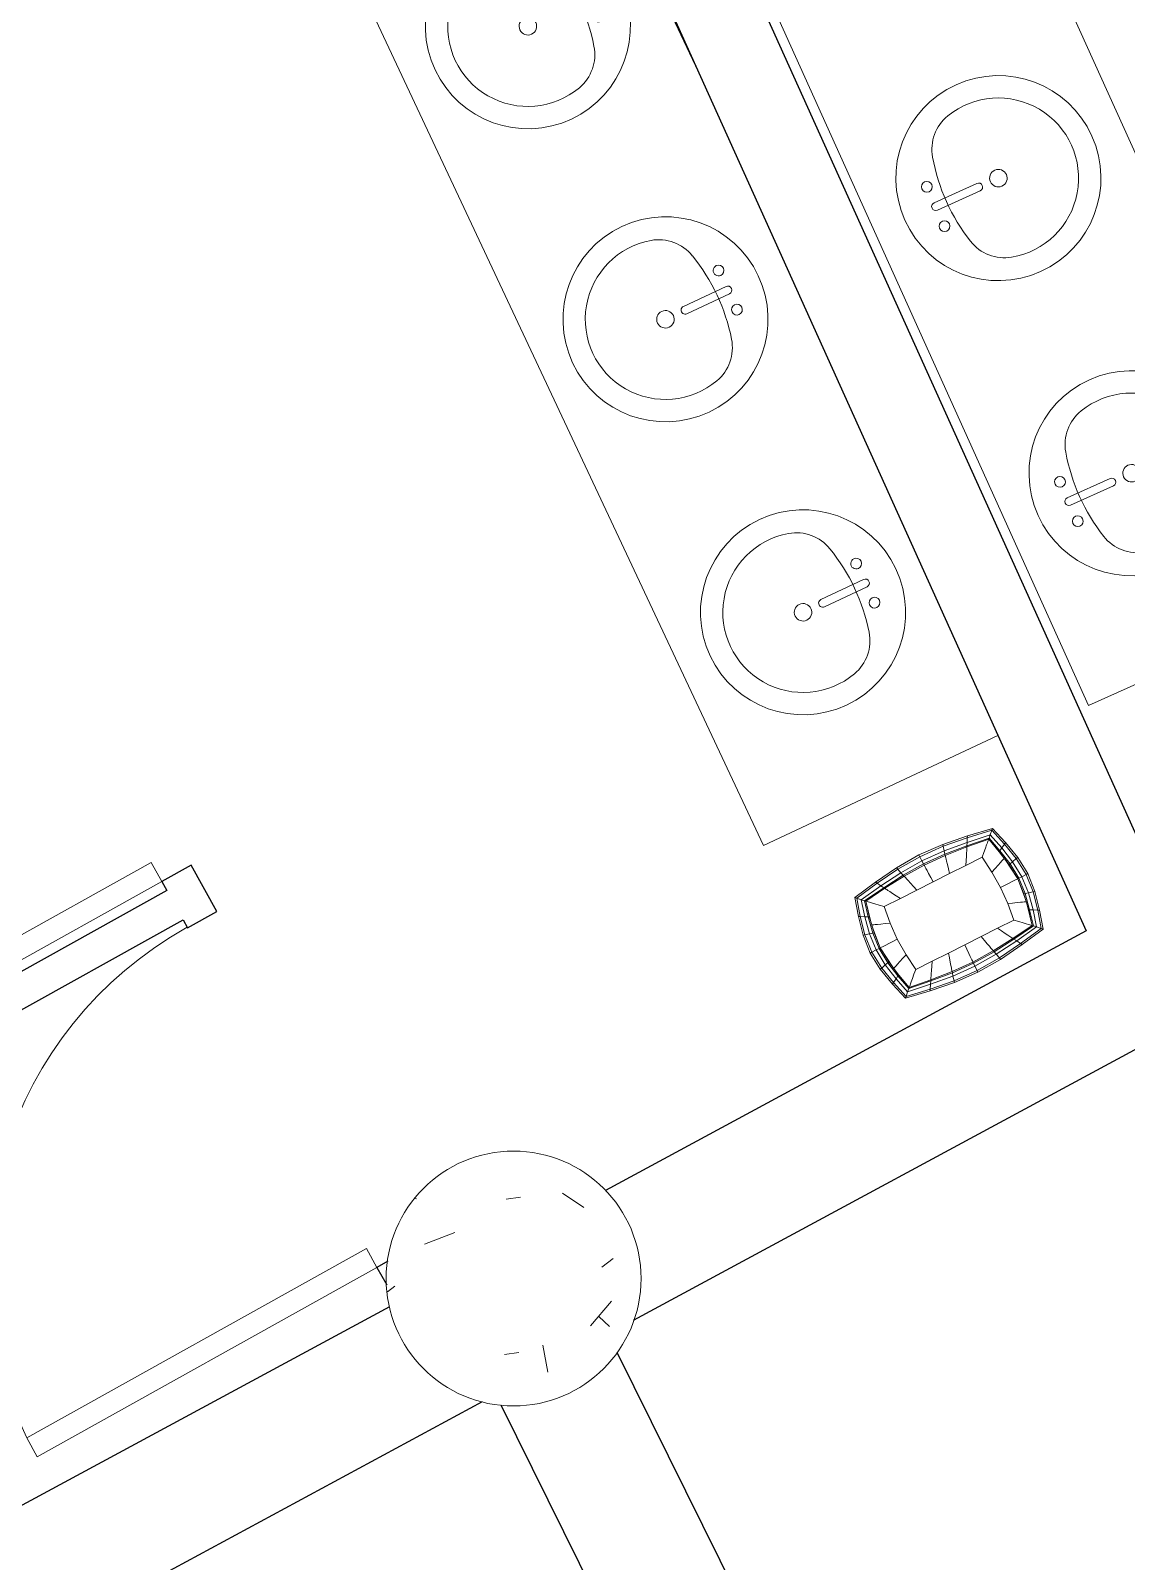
# Model space of a CAD drawing. Header units: metres. Extents: x -217 to -108, y -304 to -188.
# Drawn here: x -151.706 to -149.127, y -229.799 to -226.195 of the extents above; entities that cross this region are included whole.
import ezdxf

# ---------------------------------------------------------------- set-up
doc = ezdxf.new("R2010")
doc.units = ezdxf.units.M
for name, color, linetype, lineweight in [('A-DOOR', 31, 'Continuous', 9), ('A-FLOR', 192, 'Continuous', 9), ('A-WALL', 113, 'Continuous', 9), ('G-IMPT', 8, 'Continuous', 9), ('I-WALL', 2, 'Continuous', 9), ('P-SANR-FIXT', 6, 'Continuous', 9), ('Q-CASE', 31, 'Continuous', 9), ('Q-SPCQ', 91, 'Continuous', 9), ('S-COLS', 52, 'Continuous', 9)]:
    doc.layers.add(name, color=color, linetype=linetype, lineweight=lineweight)

# ---------------------------------------------------------------- blocks, each defined once
blk = doc.blocks.new('M_Simple-A ras - 0915 x 2134 mm-990989-Nivel 3')
at = {"layer": 'A-DOOR', "lineweight": 18}
for p, q in [((0.4065, -0.0395), (0.4065, -0.9548)), ((0.4575, -0.0395), (0.4065, -0.0395)), ((0.4575, -0.0395), (0.4575, -0.9548)), ((0.4575, -0.9548), (0.4065, -0.9548))]:
    blk.add_line(p, q, dxfattribs=at)
at = {"layer": 'A-DOOR'}
blk.add_arc((0.4575, -0.0395), 0.9167, 180, 266.8107, dxfattribs=at)
blk = doc.blocks.new('Wastebasket01 - 11ZWBK01_dwg-V81-Nivel 3')
at = {"layer": 'G-IMPT'}
for p, q in [((-0.1326, 0.1813), (-0.1433, 0.1207)), ((-0.1326, 0.1813), (-0.0892, 0.1939)), ((-0.1326, 0.1813), (-0.1294, 0.178)), ((-0.1326, 0.1813), (-0.1294, 0.178)), ((-0.1294, 0.178), (-0.087, 0.19)), ((-0.1294, 0.178), (-0.087, 0.19)), ((-0.1213, 0.17), (-0.0815, 0.1804)), ((-0.1213, 0.17), (-0.0815, 0.1804)), ((-0.0892, 0.1939), (-0.045, 0.2038)), ((-0.0892, 0.1939), (-0.087, 0.19)), ((-0.087, 0.19), (-0.0439, 0.1994)), ((-0.087, 0.19), (-0.0439, 0.1994)), ((-0.087, 0.19), (-0.0815, 0.1804)), ((-0.0815, 0.1804), (-0.0411, 0.1885)), ((-0.0815, 0.1804), (-0.0411, 0.1885)), ((-0.0777, 0.1735), (-0.0815, 0.1804)), ((-0.0777, 0.1735), (-0.0391, 0.1809)), ((-0.054, 0.1754), (0, 0.1811)), ((-0.045, 0.2038), (0, 0.2079)), ((-0.0439, 0.1994), (-0.045, 0.2038)), ((-0.0439, 0.1994), (0, 0.2033)), ((-0.0439, 0.1994), (0, 0.2033)), ((-0.0439, 0.1994), (-0.0411, 0.1885)), ((-0.0411, 0.1885), (0, 0.1919)), ((-0.0411, 0.1885), (0, 0.1919)), ((-0.0391, 0.1809), (-0.0411, 0.1885)), ((-0.0391, 0.1809), (0, 0.1839)), ((-0.0391, 0.1809), (-0.0384, 0.1782)), ((-0.0384, 0.1782), (0, 0.1811)), ((0.045, 0.2038), (0, 0.2079)), ((0, 0.2079), (0, 0.2033)), ((0, 0.2033), (0.0439, 0.1994)), ((0, 0.2033), (0, 0.1919)), ((0, 0.2033), (0.0439, 0.1994)), ((0.0411, 0.1885), (0, 0.1919)), ((0.0411, 0.1885), (0, 0.1919)), ((0, 0.1839), (0, 0.1919)), ((0, 0.1839), (0, 0.1811)), ((0, 0.1839), (0.0391, 0.1809)), ((0, 0.1811), (0.054, 0.1754)), ((0, 0.1795), (0, 0.1811)), ((0, 0.1811), (0.0384, 0.1782)), ((0.0384, 0.1782), (0.0391, 0.1809)), ((0.0411, 0.1885), (0.0391, 0.1809)), ((0.0391, 0.1809), (0.0777, 0.1735)), ((0.0411, 0.1885), (0.0439, 0.1994)), ((0.0411, 0.1885), (0.0815, 0.1804)), ((0.0411, 0.1885), (0.0815, 0.1804)), ((0.045, 0.2038), (0.0439, 0.1994)), ((0.0439, 0.1994), (0.087, 0.19)), ((0.0439, 0.1994), (0.087, 0.19)), ((0.045, 0.2038), (0.0892, 0.1939)), ((0.0815, 0.1804), (0.0777, 0.1735)), ((0.087, 0.19), (0.0815, 0.1804)), ((0.1213, 0.17), (0.0815, 0.1804)), ((0.0815, 0.1804), (0.1213, 0.17)), ((0.087, 0.19), (0.0892, 0.1939)), ((0.1294, 0.178), (0.087, 0.19)), ((0.087, 0.19), (0.1294, 0.178)), ((0.1326, 0.1813), (0.0892, 0.1939)), ((0.1326, 0.1813), (0.1294, 0.178)), ((0.1326, 0.1813), (0.1294, 0.178)), ((0.1326, 0.1813), (0.1433, 0.1207)), ((-0.1294, 0.178), (-0.1394, 0.1185)), ((-0.1294, 0.178), (-0.1394, 0.1185)), ((-0.1213, 0.17), (-0.1297, 0.1131)), ((-0.1213, 0.17), (-0.1297, 0.1131)), ((-0.1294, 0.178), (-0.1213, 0.17)), ((-0.1294, 0.178), (-0.1213, 0.17)), ((-0.1158, 0.1641), (-0.123, 0.1092)), ((-0.1213, 0.17), (-0.1158, 0.1641)), ((-0.1213, 0.17), (-0.1158, 0.1641)), ((-0.1139, 0.1621), (-0.1206, 0.1078)), ((-0.1139, 0.1621), (-0.1206, 0.1078)), ((-0.1158, 0.1641), (-0.0777, 0.1735)), ((-0.1139, 0.1621), (-0.1158, 0.1641)), ((-0.1139, 0.1621), (-0.1158, 0.1641)), ((-0.1139, 0.1621), (-0.0652, 0.1733)), ((-0.1139, 0.1621), (-0.0764, 0.1711)), ((-0.1128, 0.1609), (-0.1139, 0.1621)), ((-0.1139, 0.1621), (-0.1128, 0.1609)), ((-0.1128, 0.1609), (-0.1116, 0.1596)), ((-0.1116, 0.1596), (-0.1128, 0.1609)), ((-0.1099, 0.1579), (-0.1116, 0.1596)), ((-0.1099, 0.1579), (-0.1116, 0.1596)), ((-0.1077, 0.1555), (-0.1099, 0.1579)), ((-0.1077, 0.1555), (-0.1099, 0.1579)), ((-0.1039, 0.1515), (-0.1077, 0.1555)), ((-0.1077, 0.1555), (-0.1039, 0.1515)), ((-0.1039, 0.1515), (-0.0983, 0.1457)), ((-0.0983, 0.1457), (-0.1039, 0.1515)), ((-0.091, 0.138), (-0.0983, 0.1457)), ((-0.091, 0.138), (-0.0983, 0.1457)), ((-0.0764, 0.1711), (-0.0777, 0.1735)), ((-0.0764, 0.1711), (-0.0384, 0.1782)), ((-0.0575, 0.175), (-0.0569, 0.1736)), ((-0.0569, 0.1736), (-0.0563, 0.1719)), ((-0.0554, 0.1698), (-0.0563, 0.1719)), ((-0.0543, 0.1668), (-0.0554, 0.1698)), ((-0.0543, 0.1668), (-0.0523, 0.1618)), ((-0.0523, 0.1618), (-0.0494, 0.1544)), ((-0.0457, 0.1448), (-0.0494, 0.1544)), ((-0.0415, 0.134), (-0.0457, 0.1448)), ((0, 0.1795), (0, 0.1777)), ((0, 0.1753), (0, 0.1777)), ((0, 0.172), (0, 0.1753)), ((0, 0.1666), (0, 0.172)), ((0, 0.1666), (0, 0.1584)), ((0, 0.1479), (0, 0.1584)), ((0, 0.1479), (0, 0.1361)), ((0.0384, 0.1782), (0.0764, 0.1711)), ((0.0415, 0.134), (0.0457, 0.1448)), ((0.0494, 0.1544), (0.0457, 0.1448)), ((0.0494, 0.1544), (0.0523, 0.1618)), ((0.0543, 0.1668), (0.0523, 0.1618)), ((0.0543, 0.1668), (0.0554, 0.1698)), ((0.0563, 0.1719), (0.0554, 0.1698)), ((0.0563, 0.1719), (0.0569, 0.1736)), ((0.1139, 0.1621), (0.0652, 0.1733)), ((0.0764, 0.1711), (0.0777, 0.1735)), ((0.0764, 0.1711), (0.1139, 0.1621)), ((0.1158, 0.1641), (0.0777, 0.1735)), ((0.091, 0.138), (0.0983, 0.1457)), ((0.091, 0.138), (0.0983, 0.1457)), ((0.1039, 0.1515), (0.0983, 0.1457)), ((0.0983, 0.1457), (0.1039, 0.1515)), ((0.1039, 0.1515), (0.1077, 0.1555)), ((0.1077, 0.1555), (0.1039, 0.1515)), ((0.1099, 0.1579), (0.1077, 0.1555)), ((0.1077, 0.1555), (0.1099, 0.1579)), ((0.1099, 0.1579), (0.1116, 0.1596)), ((0.1099, 0.1579), (0.1116, 0.1596)), ((0.1116, 0.1596), (0.1128, 0.1609)), ((0.1116, 0.1596), (0.1128, 0.1609)), ((0.1128, 0.1609), (0.1139, 0.1621)), ((0.1139, 0.1621), (0.1128, 0.1609)), ((0.1158, 0.1641), (0.1139, 0.1621)), ((0.1158, 0.1641), (0.1139, 0.1621)), ((0.1139, 0.1621), (0.1206, 0.1078)), ((0.1139, 0.1621), (0.1206, 0.1078)), ((0.1158, 0.1641), (0.1213, 0.17)), ((0.1158, 0.1641), (0.1213, 0.17)), ((0.1158, 0.1641), (0.123, 0.1092)), ((0.1294, 0.178), (0.1213, 0.17)), ((0.1294, 0.178), (0.1213, 0.17)), ((0.1213, 0.17), (0.1297, 0.1131)), ((0.1213, 0.17), (0.1297, 0.1131)), ((0.1294, 0.178), (0.1394, 0.1185)), ((0.1294, 0.178), (0.1394, 0.1185)), ((-0.1433, 0.1207), (-0.1515, 0.0599)), ((-0.1394, 0.1185), (-0.1471, 0.0587)), ((-0.1394, 0.1185), (-0.1471, 0.0587)), ((-0.1433, 0.1207), (-0.1394, 0.1185)), ((-0.1394, 0.1185), (-0.1297, 0.1131)), ((-0.1297, 0.1131), (-0.1362, 0.056)), ((-0.1297, 0.1131), (-0.1362, 0.056)), ((-0.1297, 0.1131), (-0.123, 0.1092)), ((-0.123, 0.1092), (-0.1285, 0.0541)), ((-0.1206, 0.1078), (-0.123, 0.1092)), ((-0.0829, 0.1294), (-0.091, 0.138)), ((-0.091, 0.138), (-0.0829, 0.1294)), ((-0.0829, 0.1294), (-0.0415, 0.134)), ((-0.0829, 0.1294), (-0.0415, 0.134)), ((-0.0829, 0.1294), (-0.0829, 0.0863)), ((-0.0829, 0.1294), (-0.0829, 0.0863)), ((0, 0.1361), (-0.0415, 0.134)), ((-0.0415, 0.134), (0, 0.1361)), ((0.0415, 0.134), (0, 0.1361)), ((0.0415, 0.134), (0, 0.1361)), ((0.0829, 0.1294), (0.0415, 0.134)), ((0.0415, 0.134), (0.0829, 0.1294)), ((0.091, 0.138), (0.0829, 0.1294)), ((0.0829, 0.1294), (0.091, 0.138)), ((0.0829, 0.0863), (0.0829, 0.1294)), ((0.0829, 0.1294), (0.0829, 0.0863)), ((0.1206, 0.1078), (0.123, 0.1092)), ((0.123, 0.1092), (0.1297, 0.1131)), ((0.123, 0.1092), (0.1285, 0.0541)), ((0.1297, 0.1131), (0.1394, 0.1185)), ((0.1297, 0.1131), (0.1362, 0.056)), ((0.1297, 0.1131), (0.1362, 0.056)), ((0.1433, 0.1207), (0.1394, 0.1185)), ((0.1394, 0.1185), (0.1471, 0.0587)), ((0.1394, 0.1185), (0.1471, 0.0587)), ((0.1433, 0.1207), (0.1515, 0.0599)), ((-0.1206, 0.1078), (-0.1258, 0.0534)), ((-0.1206, 0.1078), (-0.1258, 0.0534)), ((-0.1206, 0.1078), (-0.1193, 0.1071)), ((-0.1178, 0.1062), (-0.1193, 0.1071)), ((-0.1178, 0.1062), (-0.1158, 0.1051)), ((-0.113, 0.1035), (-0.1158, 0.1051)), ((-0.1085, 0.1009), (-0.113, 0.1035)), ((-0.1017, 0.097), (-0.1085, 0.1009)), ((-0.0928, 0.0919), (-0.1017, 0.097)), ((-0.0928, 0.0919), (-0.0829, 0.0863)), ((-0.0829, 0.0863), (-0.0829, 0.0432)), ((-0.0829, 0.0863), (-0.0829, 0.0432)), ((0.0829, 0.0863), (0.0928, 0.0919)), ((0.0829, 0.0432), (0.0829, 0.0863)), ((0.0829, 0.0863), (0.0829, 0.0432)), ((0.0928, 0.0919), (0.1017, 0.097)), ((0.1017, 0.097), (0.1085, 0.1009)), ((0.1085, 0.1009), (0.113, 0.1035)), ((0.113, 0.1035), (0.1158, 0.1051)), ((0.1178, 0.1062), (0.1158, 0.1051)), ((0.1178, 0.1062), (0.1193, 0.1071)), ((0.1193, 0.1071), (0.1206, 0.1078)), ((0.1206, 0.1078), (0.1258, 0.0534)), ((0.1206, 0.1078), (0.1258, 0.0534)), ((-0.1515, 0.0599), (-0.1547, -0.0015)), ((-0.1515, 0.0599), (-0.1471, 0.0587)), ((-0.1471, 0.0587), (-0.1501, -0.0015)), ((-0.1471, 0.0587), (-0.1501, -0.0015)), ((-0.1471, 0.0587), (-0.1362, 0.056)), ((-0.1362, 0.056), (-0.1387, -0.0015)), ((-0.1362, 0.056), (-0.1387, -0.0015)), ((-0.1362, 0.056), (-0.1285, 0.0541)), ((-0.1307, -0.0012), (-0.1285, 0.0541)), ((-0.1258, 0.0534), (-0.1285, 0.0541)), ((-0.1258, 0.0534), (-0.1279, -0.0012)), ((-0.1258, 0.0534), (-0.1279, -0.0012)), ((-0.1258, 0.0534), (-0.1243, 0.0531)), ((-0.1226, 0.0526), (-0.1243, 0.0531)), ((-0.1204, 0.0521), (-0.1226, 0.0526)), ((-0.1204, 0.0521), (-0.1172, 0.0513)), ((-0.112, 0.0501), (-0.1172, 0.0513)), ((-0.1042, 0.0482), (-0.112, 0.0501)), ((-0.0942, 0.0458), (-0.1042, 0.0482)), ((-0.0942, 0.0458), (-0.0829, 0.0432)), ((-0.0829, 0.0432), (-0.0829, 0)), ((-0.0829, 0.0432), (-0.0829, 0)), ((0.0829, 0.0432), (0.0942, 0.0458)), ((0.0829, 0), (0.0829, 0.0432)), ((0.0829, 0.0432), (0.0829, 0)), ((0.0942, 0.0458), (0.1042, 0.0482)), ((0.112, 0.0501), (0.1042, 0.0482)), ((0.112, 0.0501), (0.1172, 0.0513)), ((0.1204, 0.0521), (0.1172, 0.0513)), ((0.1204, 0.0521), (0.1226, 0.0526)), ((0.1243, 0.0531), (0.1226, 0.0526)), ((0.1243, 0.0531), (0.1258, 0.0534)), ((0.1258, 0.0534), (0.1285, 0.0541)), ((0.1258, 0.0534), (0.1279, -0.0012)), ((0.1258, 0.0534), (0.1279, -0.0012)), ((0.1362, 0.056), (0.1285, 0.0541)), ((0.1285, 0.0541), (0.1307, -0.0012)), ((0.1471, 0.0587), (0.1362, 0.056)), ((0.1362, 0.056), (0.1387, -0.0015)), ((0.1362, 0.056), (0.1387, -0.0015)), ((0.1515, 0.0599), (0.1471, 0.0587)), ((0.1471, 0.0587), (0.1501, -0.0015)), ((0.1471, 0.0587), (0.1501, -0.0015)), ((0.1515, 0.0599), (0.1547, -0.0015)), ((-0.1547, -0.0015), (-0.1513, -0.0618)), ((-0.1547, -0.0015), (-0.1501, -0.0015)), ((-0.1501, -0.0015), (-0.147, -0.0607)), ((-0.1501, -0.0015), (-0.1387, -0.0015)), ((-0.1501, -0.0015), (-0.147, -0.0607)), ((-0.1307, -0.0012), (-0.1387, -0.0015)), ((-0.1387, -0.0015), (-0.1361, -0.0579)), ((-0.1387, -0.0015), (-0.1361, -0.0579)), ((-0.1307, -0.0012), (-0.1279, -0.0012)), ((-0.1307, -0.0012), (-0.1284, -0.0557)), ((-0.1263, -0.0011), (-0.1279, -0.0012)), ((-0.1279, -0.0012), (-0.1258, -0.055)), ((-0.1279, -0.0012), (-0.1258, -0.055)), ((-0.1263, -0.0011), (-0.1245, -0.0011)), ((-0.1222, -0.001), (-0.1245, -0.0011)), ((-0.1188, -0.0009), (-0.1222, -0.001)), ((-0.1134, -0.0008), (-0.1188, -0.0009)), ((-0.1134, -0.0008), (-0.1052, -0.0006)), ((-0.0947, -0.0003), (-0.1052, -0.0006)), ((-0.0947, -0.0003), (-0.0829, 0)), ((-0.0829, 0), (-0.0829, -0.0432)), ((-0.0829, 0), (-0.0829, -0.0432)), ((0.0829, -0.0432), (0.0829, 0)), ((0.0829, 0), (0.0829, -0.0432)), ((0.0947, -0.0003), (0.0829, 0)), ((0.0947, -0.0003), (0.1052, -0.0006)), ((0.1134, -0.0008), (0.1052, -0.0006)), ((0.1134, -0.0008), (0.1188, -0.0009)), ((0.1188, -0.0009), (0.1222, -0.001)), ((0.1222, -0.001), (0.1245, -0.0011)), ((0.1263, -0.0011), (0.1245, -0.0011)), ((0.1279, -0.0012), (0.1258, -0.055)), ((0.1258, -0.055), (0.1279, -0.0012)), ((0.1263, -0.0011), (0.1279, -0.0012)), ((0.1307, -0.0012), (0.1279, -0.0012)), ((0.1307, -0.0012), (0.1284, -0.0557)), ((0.1307, -0.0012), (0.1387, -0.0015)), ((0.1387, -0.0015), (0.1361, -0.0579)), ((0.1387, -0.0015), (0.1361, -0.0579)), ((0.1387, -0.0015), (0.1501, -0.0015)), ((0.1501, -0.0015), (0.147, -0.0607)), ((0.1501, -0.0015), (0.147, -0.0607)), ((0.1501, -0.0015), (0.1547, -0.0015)), ((0.1547, -0.0015), (0.1513, -0.0618)), ((-0.1513, -0.0618), (-0.147, -0.0607)), ((-0.1432, -0.1217), (-0.1513, -0.0618)), ((-0.147, -0.0607), (-0.1361, -0.0579)), ((-0.147, -0.0607), (-0.1393, -0.1195)), ((-0.1393, -0.1195), (-0.147, -0.0607)), ((-0.1361, -0.0579), (-0.1284, -0.0557)), ((-0.1361, -0.0579), (-0.1296, -0.1141)), ((-0.1361, -0.0579), (-0.1296, -0.1141)), ((-0.1284, -0.0557), (-0.1258, -0.055)), ((-0.1229, -0.11), (-0.1284, -0.0557)), ((-0.1243, -0.0546), (-0.1258, -0.055)), ((-0.1258, -0.055), (-0.1206, -0.1086)), ((-0.1206, -0.1086), (-0.1258, -0.055)), ((-0.1225, -0.0541), (-0.1243, -0.0546)), ((-0.1203, -0.0535), (-0.1225, -0.0541)), ((-0.1203, -0.0535), (-0.1171, -0.0526)), ((-0.112, -0.0511), (-0.1171, -0.0526)), ((-0.1042, -0.049), (-0.112, -0.0511)), ((-0.0942, -0.0462), (-0.1042, -0.049)), ((-0.0942, -0.0462), (-0.0829, -0.0432)), ((-0.0829, -0.0432), (-0.0829, -0.0863)), ((-0.0829, -0.0432), (-0.0829, -0.0863)), ((0.0829, -0.0432), (0.0829, -0.0863)), ((0.0829, -0.0432), (0.0829, -0.0863)), ((0.0829, -0.0432), (0.0942, -0.0462)), ((0.0942, -0.0462), (0.1042, -0.049)), ((0.1042, -0.049), (0.112, -0.0511)), ((0.1171, -0.0526), (0.112, -0.0511)), ((0.1171, -0.0526), (0.1203, -0.0535)), ((0.1203, -0.0535), (0.1225, -0.0541)), ((0.1206, -0.1086), (0.1258, -0.055)), ((0.1258, -0.055), (0.1206, -0.1086)), ((0.1225, -0.0541), (0.1243, -0.0546)), ((0.1284, -0.0557), (0.1229, -0.11)), ((0.1258, -0.055), (0.1243, -0.0546)), ((0.1258, -0.055), (0.1284, -0.0557)), ((0.1284, -0.0557), (0.1361, -0.0579)), ((0.1361, -0.0579), (0.1296, -0.1141)), ((0.1361, -0.0579), (0.1296, -0.1141)), ((0.147, -0.0607), (0.1361, -0.0579)), ((0.1393, -0.1195), (0.147, -0.0607)), ((0.147, -0.0607), (0.1393, -0.1195)), ((0.1432, -0.1217), (0.1513, -0.0618)), ((0.147, -0.0607), (0.1513, -0.0618)), ((-0.1193, -0.1078), (-0.1206, -0.1086)), ((-0.1177, -0.1069), (-0.1193, -0.1078)), ((-0.1158, -0.1058), (-0.1177, -0.1069)), ((-0.113, -0.1041), (-0.1158, -0.1058)), ((-0.1084, -0.1014), (-0.113, -0.1041)), ((-0.1016, -0.0974), (-0.1084, -0.1014)), ((-0.0928, -0.0921), (-0.1016, -0.0974)), ((-0.0928, -0.0921), (-0.0829, -0.0863)), ((-0.0829, -0.0863), (-0.0829, -0.1294)), ((-0.0829, -0.0863), (-0.0829, -0.1294)), ((0.0829, -0.1294), (0.0829, -0.0863)), ((0.0829, -0.0863), (0.0829, -0.1294)), ((0.0829, -0.0863), (0.0928, -0.0921)), ((0.1016, -0.0974), (0.0928, -0.0921)), ((0.1016, -0.0974), (0.1084, -0.1014)), ((0.113, -0.1041), (0.1084, -0.1014)), ((0.113, -0.1041), (0.1158, -0.1058)), ((0.1177, -0.1069), (0.1158, -0.1058)), ((0.1193, -0.1078), (0.1177, -0.1069)), ((0.1193, -0.1078), (0.1206, -0.1086)), ((-0.1432, -0.1217), (-0.1393, -0.1195)), ((-0.1432, -0.1217), (-0.1326, -0.1813)), ((-0.1393, -0.1195), (-0.1296, -0.1141)), ((-0.1294, -0.178), (-0.1393, -0.1195)), ((-0.1393, -0.1195), (-0.1294, -0.178)), ((-0.1229, -0.11), (-0.1296, -0.1141)), ((-0.1213, -0.17), (-0.1296, -0.1141)), ((-0.1296, -0.1141), (-0.1213, -0.17)), ((-0.1229, -0.11), (-0.1206, -0.1086)), ((-0.1229, -0.11), (-0.1158, -0.1641)), ((-0.1139, -0.1621), (-0.1206, -0.1086)), ((-0.1206, -0.1086), (-0.1139, -0.1621)), ((-0.091, -0.138), (-0.0983, -0.1457)), ((-0.091, -0.138), (-0.0983, -0.1457)), ((-0.0829, -0.1294), (-0.091, -0.138)), ((-0.0829, -0.1294), (-0.091, -0.138)), ((-0.0829, -0.1294), (-0.0415, -0.134)), ((-0.0829, -0.1294), (-0.0415, -0.134)), ((-0.0415, -0.134), (-0.0457, -0.1448)), ((-0.0415, -0.134), (0, -0.1361)), ((-0.0415, -0.134), (0, -0.1361)), ((0, -0.1361), (0.0415, -0.134)), ((0, -0.1361), (0.0415, -0.134)), ((0, -0.1479), (0, -0.1361)), ((0.0829, -0.1294), (0.0415, -0.134)), ((0.0829, -0.1294), (0.0415, -0.134)), ((0.0457, -0.1448), (0.0415, -0.134)), ((0.0829, -0.1294), (0.091, -0.138)), ((0.0829, -0.1294), (0.091, -0.138)), ((0.0983, -0.1457), (0.091, -0.138)), ((0.0983, -0.1457), (0.091, -0.138)), ((0.1206, -0.1086), (0.1139, -0.1621)), ((0.1206, -0.1086), (0.1139, -0.1621)), ((0.1229, -0.11), (0.1158, -0.1641)), ((0.1206, -0.1086), (0.1229, -0.11)), ((0.1213, -0.17), (0.1296, -0.1141)), ((0.1213, -0.17), (0.1296, -0.1141)), ((0.1229, -0.11), (0.1296, -0.1141)), ((0.1393, -0.1195), (0.1294, -0.178)), ((0.1294, -0.178), (0.1393, -0.1195)), ((0.1393, -0.1195), (0.1296, -0.1141)), ((0.1432, -0.1217), (0.1326, -0.1813)), ((0.1432, -0.1217), (0.1393, -0.1195)), ((-0.1326, -0.1813), (-0.1294, -0.178)), ((-0.1326, -0.1813), (-0.1294, -0.178)), ((-0.1294, -0.178), (-0.1213, -0.17)), ((-0.1294, -0.178), (-0.1213, -0.17)), ((-0.1294, -0.178), (-0.087, -0.19)), ((-0.1294, -0.178), (-0.087, -0.19)), ((-0.1158, -0.1641), (-0.1213, -0.17)), ((-0.1158, -0.1641), (-0.1213, -0.17)), ((-0.1213, -0.17), (-0.0815, -0.1804)), ((-0.1213, -0.17), (-0.0815, -0.1804)), ((-0.1158, -0.1641), (-0.1139, -0.1621)), ((-0.1158, -0.1641), (-0.1139, -0.1621)), ((-0.1158, -0.1641), (-0.0777, -0.1735)), ((-0.1139, -0.1621), (-0.1128, -0.1609)), ((-0.1128, -0.1609), (-0.1139, -0.1621)), ((-0.1139, -0.1621), (-0.0652, -0.1733)), ((-0.1139, -0.1621), (-0.0764, -0.1711)), ((-0.1116, -0.1596), (-0.1128, -0.1609)), ((-0.1116, -0.1596), (-0.1128, -0.1609)), ((-0.1099, -0.1579), (-0.1116, -0.1596)), ((-0.1116, -0.1596), (-0.1099, -0.1579)), ((-0.1077, -0.1555), (-0.1099, -0.1579)), ((-0.1077, -0.1555), (-0.1099, -0.1579)), ((-0.1077, -0.1555), (-0.1039, -0.1515)), ((-0.1077, -0.1555), (-0.1039, -0.1515)), ((-0.0983, -0.1457), (-0.1039, -0.1515)), ((-0.0983, -0.1457), (-0.1039, -0.1515)), ((-0.0777, -0.1735), (-0.0815, -0.1804)), ((-0.0777, -0.1735), (-0.0764, -0.1711)), ((-0.0777, -0.1735), (-0.0391, -0.1809)), ((-0.0764, -0.1711), (-0.0384, -0.1782)), ((-0.0563, -0.1719), (-0.0569, -0.1736)), ((-0.0563, -0.1719), (-0.0554, -0.1698)), ((-0.0543, -0.1668), (-0.0554, -0.1698)), ((-0.0543, -0.1668), (-0.0523, -0.1618)), ((-0.054, -0.1754), (0, -0.1811)), ((-0.0494, -0.1544), (-0.0523, -0.1618)), ((-0.0494, -0.1544), (-0.0457, -0.1448)), ((-0.0384, -0.1782), (-0.0391, -0.1809)), ((-0.0384, -0.1782), (0, -0.1811)), ((0, -0.1479), (0, -0.1584)), ((0, -0.1584), (0, -0.1666)), ((0, -0.1666), (0, -0.172)), ((0, -0.1753), (0, -0.172)), ((0, -0.1777), (0, -0.1753)), ((0, -0.1811), (0.054, -0.1754)), ((0, -0.1777), (0, -0.1795)), ((0, -0.1811), (0.0384, -0.1782)), ((0, -0.1811), (0, -0.1795)), ((0.0384, -0.1782), (0.0764, -0.1711)), ((0.0391, -0.1809), (0.0384, -0.1782)), ((0.0391, -0.1809), (0.0777, -0.1735)), ((0.0494, -0.1544), (0.0457, -0.1448)), ((0.0494, -0.1544), (0.0523, -0.1618)), ((0.0543, -0.1668), (0.0523, -0.1618)), ((0.0543, -0.1668), (0.0554, -0.1698)), ((0.0554, -0.1698), (0.0563, -0.1719)), ((0.0569, -0.1736), (0.0563, -0.1719)), ((0.0569, -0.1736), (0.0575, -0.175)), ((0.1139, -0.1621), (0.0662, -0.173)), ((0.0764, -0.1711), (0.1139, -0.1621)), ((0.0764, -0.1711), (0.0777, -0.1735)), ((0.1158, -0.1641), (0.0777, -0.1735)), ((0.0815, -0.1804), (0.0777, -0.1735)), ((0.0815, -0.1804), (0.1213, -0.17)), ((0.0815, -0.1804), (0.1213, -0.17)), ((0.087, -0.19), (0.1294, -0.178)), ((0.087, -0.19), (0.1294, -0.178)), ((0.0983, -0.1457), (0.1039, -0.1515)), ((0.0983, -0.1457), (0.1039, -0.1515)), ((0.1039, -0.1515), (0.1077, -0.1555)), ((0.1077, -0.1555), (0.1039, -0.1515)), ((0.1077, -0.1555), (0.1099, -0.1579)), ((0.1077, -0.1555), (0.1099, -0.1579)), ((0.1099, -0.1579), (0.1116, -0.1596)), ((0.1116, -0.1596), (0.1099, -0.1579)), ((0.1128, -0.1609), (0.1116, -0.1596)), ((0.1116, -0.1596), (0.1128, -0.1609)), ((0.1128, -0.1609), (0.1139, -0.1621)), ((0.1139, -0.1621), (0.1128, -0.1609)), ((0.1139, -0.1621), (0.1158, -0.1641)), ((0.1139, -0.1621), (0.1158, -0.1641)), ((0.1213, -0.17), (0.1158, -0.1641)), ((0.1213, -0.17), (0.1158, -0.1641)), ((0.1294, -0.178), (0.1213, -0.17)), ((0.1294, -0.178), (0.1213, -0.17)), ((0.1326, -0.1813), (0.1294, -0.178)), ((0.1326, -0.1813), (0.1294, -0.178)), ((-0.1326, -0.1813), (-0.0892, -0.1939)), ((-0.0892, -0.1939), (-0.087, -0.19)), ((-0.0892, -0.1939), (-0.045, -0.2038)), ((-0.087, -0.19), (-0.0815, -0.1804)), ((-0.087, -0.19), (-0.0439, -0.1994)), ((-0.087, -0.19), (-0.0439, -0.1994)), ((-0.0815, -0.1804), (-0.0411, -0.1885)), ((-0.0815, -0.1804), (-0.0411, -0.1885)), ((-0.045, -0.2038), (-0.0439, -0.1994)), ((-0.045, -0.2038), (0, -0.2079)), ((-0.0439, -0.1994), (-0.0411, -0.1885)), ((-0.0439, -0.1994), (0, -0.2033)), ((-0.0439, -0.1994), (0, -0.2033)), ((-0.0391, -0.1809), (-0.0411, -0.1885)), ((-0.0411, -0.1885), (0, -0.1919)), ((-0.0411, -0.1885), (0, -0.1919)), ((-0.0391, -0.1809), (0, -0.1839)), ((0.0391, -0.1809), (0, -0.1839)), ((0, -0.1811), (0, -0.1839)), ((0, -0.1919), (0, -0.1839)), ((0, -0.1919), (0.0411, -0.1885)), ((0, -0.1919), (0.0411, -0.1885)), ((0, -0.2033), (0, -0.1919)), ((0, -0.2033), (0.0439, -0.1994)), ((0, -0.2033), (0.0439, -0.1994)), ((0, -0.2033), (0, -0.2079)), ((0, -0.2079), (0.045, -0.2038)), ((0.0391, -0.1809), (0.0411, -0.1885)), ((0.0815, -0.1804), (0.0411, -0.1885)), ((0.0815, -0.1804), (0.0411, -0.1885)), ((0.0439, -0.1994), (0.0411, -0.1885)), ((0.087, -0.19), (0.0439, -0.1994)), ((0.0439, -0.1994), (0.087, -0.19)), ((0.045, -0.2038), (0.0439, -0.1994)), ((0.0892, -0.1939), (0.045, -0.2038)), ((0.087, -0.19), (0.0815, -0.1804)), ((0.0892, -0.1939), (0.087, -0.19)), ((0.0892, -0.1939), (0.1326, -0.1813))]:
    blk.add_line(p, q, dxfattribs=at)
blk = doc.blocks.new('Wastebasket01 - Wastebasket01-V83-Nivel 3')
blk.add_blockref('Wastebasket01 - 11ZWBK01_dwg-V81-Nivel 3', (0, 0))
blk = doc.blocks.new('M_Hormigón-Redondo-Pilar - 600 mm-V134-Nivel 3')
at = {"layer": 'S-COLS'}
h = blk.add_hatch(dxfattribs=at)
h.set_pattern_fill('FP_26', color=256, style=0, pattern_type=2)
h.set_pattern_definition([(50, (150.569, 229.133), (0.7288314, -0.0632911), [0.076, -0.838]), (355, (150.569, 229.133), (-0.1409327, 0.764191), [0.061, -0.671]), (100.451, (150.63, 229.128), (0.5877327, 0.700228), [0.065, -0.712]), (46.184, (150.569, 229.336), (1.0841735, -0.1685523), [0.114, -1.257]), (96.636, (150.66, 229.322), (0.9500268, 0.989415), [0.097, -1.069]), (351.184, (150.569, 229.336), (0.9499683, 0.9901036), [0.091, -1.006]), (21, (150.671, 229.286), (0.6067662, -0.4087001), [0.076, -0.838]), (326, (150.671, 229.286), (0.2472247, 0.736702), [0.061, -0.671]), (71.451, (150.721, 229.252), (0.8535199, 0.3274948), [0.065, -0.712]), (37.5, (150.569, 229.133), (0.0124776, 0.3385577), [0.034, -0.629, 0.034, -0.647, -0.673]), (37.5, (150.569, 229.133), (0.0124776, 0.3385577), [-1.343, 0.034, -0.64]), (7.5, (150.569, 229.133), (0.26703754, 0.40027984), [0.034, -0.355, 0.034, -0.614, -0.257]), (7.5, (150.569, 229.133), (0.26703754, 0.40027984), [-1.035, 0.034, -0.223]), (327.5, (150.343, 229.133), (0.54253947, -0.02312834), [0.034, -0.22, 0.034, -0.759, -1.052]), (327.5, (150.343, 229.133), (0.54253947, -0.02312834), [-1.046, 0.034, -1.018]), (317.5, (150.241, 229.133), (0.5922234, 0.1015895), [0.034, -0.297, 0.034, -0.493, -0.747]), (317.5, (150.241, 229.133), (0.5922234, 0.1015895), [-0.856, 0.034, -0.713])])
h.paths.add_polyline_path([(0, -0.3), (0.0585, -0.2942), (0.1148, -0.2772), (0.1667, -0.2494), (0.2121, -0.2121), (0.2494, -0.1667), (0.2772, -0.1148), (0.2942, -0.0585), (0.3, 0), (0.2942, 0.0585), (0.2772, 0.1148), (0.2494, 0.1667), (0.2121, 0.2121), (0.1667, 0.2494), (0.1148, 0.2772), (0.0585, 0.2942), (0, 0.3), (-0.0585, 0.2942), (-0.1148, 0.2772), (-0.1667, 0.2494), (-0.2121, 0.2121), (-0.2494, 0.1667), (-0.2772, 0.1148), (-0.2942, 0.0585), (-0.3, 0), (-0.2942, -0.0585), (-0.2772, -0.1148), (-0.2494, -0.1667), (-0.2121, -0.2121), (-0.1667, -0.2494), (-0.1148, -0.2772), (-0.0585, -0.2942), (-0.0303, -0.297)], flags=0)
for start, end in [(360, 180), (180, 360)]:
    blk.add_arc((0, 0), 0.3, start, end, dxfattribs=at)
blk = doc.blocks.new('Vanity_Four_Sinks_3958 - 25_ Deep-V138-Nivel 3')
at = {"layer": 'Q-CASE'}
for p, q in [((-1.3275, 0), (-1.3275, -0.635)), ((0.1911, 0), (-1.3275, 0)), ((1.8729, -0.635), (1.8729, -0.0252)), ((-1.3275, -0.635), (1.8729, -0.635))]:
    blk.add_line(p, q, dxfattribs=at)
blk = doc.blocks.new('Sink_Vanity_Round - 19_ x 19_-V85-Nivel 3')
at = {"layer": 'P-SANR-FIXT'}
for p, q in [((0.0871, 0.2471), (0.0871, 0.1363)), ((0.1062, 0.2471), (0.1062, 0.1363))]:
    blk.add_line(p, q, dxfattribs=at)
for centre, radius, start, end in [((0.0967, 0.0852), 0.2413, 360, 180), ((0.0459, 0.2471), 0.0127, 360, 180), ((0.0967, 0.2471), 0.00952, 360, 180), ((0.1475, 0.2471), 0.0127, 360, 180), ((0.0967, -0.233), 0.4523, 76.1035, 103.8965), ((0.0459, 0.2471), 0.0127, 180, 0), ((0.1475, 0.2471), 0.0127, 180, 360), ((0.0124, 0.1074), 0.1016, 103.8965, 165.2115), ((0.1809, 0.1074), 0.1016, 14.7885, 76.1035), ((0.0967, 0.0852), 0.1887, 165.2115, 14.7885), ((0.0967, 0.1363), 0.00952, 180, 0), ((0.0967, 0.0852), 0.2413, 180, 360), ((0.0967, 0.0852), 0.0206, 360, 180), ((0.0967, 0.0852), 0.0206, 180, 360)]:
    blk.add_arc(centre, radius, start, end, dxfattribs=at)
blk = doc.blocks.new('Vanity_Four_Sinks_3958 - 25_ Deep-1021336-Nivel 3')
at = {"layer": 'Q-CASE'}
for p, q in [((-1.3275, 0), (-1.3275, 0.635)), ((-1.3275, 0.635), (1.8729, 0.635)), ((1.8729, 0.635), (1.8729, 0)), ((1.8729, 0), (-1.3275, 0))]:
    blk.add_line(p, q, dxfattribs=at)
blk = doc.blocks.new('Sink_Vanity_Round - 19_ x 19_-1021337-Nivel 3')
at = {"layer": 'P-SANR-FIXT'}
for p, q in [((0.0871, -0.2471), (0.0871, -0.1363)), ((0.1062, -0.2471), (0.1062, -0.1363))]:
    blk.add_line(p, q, dxfattribs=at)
for centre, radius, start, end in [((0.0967, -0.0852), 0.2413, 0, 180), ((0.0967, -0.0852), 0.1887, 345.2115, 194.7885), ((0.0967, -0.0852), 0.0206, 0, 180), ((0.0967, -0.0852), 0.2413, 180, 0), ((0.0967, -0.0852), 0.0206, 180, 0), ((0.0124, -0.1074), 0.1016, 194.7885, 256.1035), ((0.0967, -0.1363), 0.00952, 0, 180), ((0.1809, -0.1074), 0.1016, 283.8965, 345.2115), ((0.0967, 0.233), 0.4523, 256.1035, 283.8965), ((0.0459, -0.2471), 0.0127, 0, 180), ((0.0459, -0.2471), 0.0127, 180, 0), ((0.0967, -0.2471), 0.00952, 180, 0), ((0.1475, -0.2471), 0.0127, 0, 180), ((0.1475, -0.2471), 0.0127, 180, 0)]:
    blk.add_arc(centre, radius, start, end, dxfattribs=at)

msp = doc.modelspace()

# ---------------------------------------------------------------- linework, layer by layer
at = {"layer": 'A-FLOR'}
msp.add_arc((-148.6429, -232.2808), 14.3165, 315.88297, 92.68728, dxfattribs=at)
at = {"layer": 'A-WALL', "lineweight": 25}
for p, q in [((-149.0452, -228.2196), (-150.9424, -224.0149)), ((-151.1229, -224.1009), (-149.2216, -228.3149)), ((-150.287, -229.231), (-145.8599, -226.841)), ((-149.2216, -228.3149), (-150.3533, -228.9259)), ((-150.8611, -229.2), (-152.3274, -229.9916)), ((-146.9575, -236.1022), (-150.3258, -229.3071)), ((-152.6711, -230.5181), (-150.6427, -229.423)), ((-150.5997, -229.4303), (-147.2472, -236.1934))]:
    msp.add_line(p, q, dxfattribs=at)
at = {"layer": 'I-WALL', "lineweight": 25}
for p, q in [((-151.3285, -228.1599), (-151.3975, -228.1984)), ((-151.2675, -228.2693), (-151.3285, -228.1599)), ((-151.3975, -228.1984), (-151.3858, -228.2195)), ((-151.3858, -228.2195), (-152.8117, -229.0145)), ((-152.7766, -229.0854), (-151.3473, -228.2885)), ((-151.3473, -228.2885), (-151.3365, -228.3078)), ((-151.3365, -228.3078), (-151.2675, -228.2693)), ((-150.8654, -229.0927), (-150.891, -229.1069)), ((-150.891, -229.1069), (-150.8679, -229.1484))]:
    msp.add_line(p, q, dxfattribs=at)

# ---------------------------------------------------------------- block references
at = {"layer": 'A-DOOR', "rotation": 299.1422542660276}
for p in [(-151.5858, -227.7796), (-151.0793, -228.6881)]:
    msp.add_blockref('M_Simple-A ras - 0915 x 2134 mm-990989-Nivel 3', p, dxfattribs=at)
at = {"layer": 'P-SANR-FIXT'}
for name, p, rotation in [('Sink_Vanity_Round - 19_ x 19_-V85-Nivel 3', (-150.6539, -226.1339), 295.1422542660268), ('Sink_Vanity_Round - 19_ x 19_-1021337-Nivel 3', (-149.3905, -226.4196), 294.2851259014056), ('Sink_Vanity_Round - 19_ x 19_-V85-Nivel 3', (-150.3301, -226.8237), 295.1422542660268), ('Sink_Vanity_Round - 19_ x 19_-1021337-Nivel 3', (-149.0771, -227.1142), 294.2851259014056), ('Sink_Vanity_Round - 19_ x 19_-V85-Nivel 3', (-150.0064, -227.5135), 295.1422542660268)]:
    msp.add_blockref(name, p, dxfattribs=dict(at, rotation=rotation))
at = {"layer": 'Q-CASE'}
for name, p, rotation in [('Vanity_Four_Sinks_3958 - 25_ Deep-1021336-Nivel 3', (-149.9866, -226.0774), 294.2851259014056), ('Vanity_Four_Sinks_3958 - 25_ Deep-V138-Nivel 3', (-150.2023, -226.1483), 295.1422542660268)]:
    msp.add_blockref(name, p, dxfattribs=dict(at, rotation=rotation))
at = {"layer": 'Q-SPCQ', "rotation": 296.7154150719911}
msp.add_blockref('Wastebasket01 - Wastebasket01-V83-Nivel 3', (-149.5447, -228.2735), dxfattribs=at)
at = {"layer": 'S-COLS'}
msp.add_blockref('M_Hormigón-Redondo-Pilar - 600 mm-V134-Nivel 3', (-150.5694, -229.1332), dxfattribs=at)

doc.saveas('drawing.dxf')
